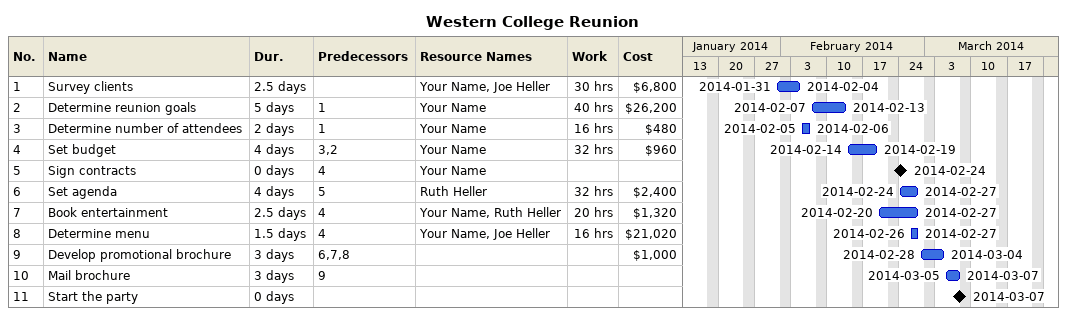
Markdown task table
Western College Reunion

| ID | Task | Duration | Start | Finish | Predecessors | Resources | Work (h) | Cost ($) |
|---|---|---|---|---|---|---|---|---|
| 1 | Survey clients | 2.5d | 2014-01-31 | 2014-02-04 |  | Your Name, Joe Heller | 30 | 6800 |
| 2 | Determine reunion goals | 5d | 2014-02-07 | 2014-02-13 | 1 | Your Name | 40 | 26200 |
| 3 | Determine number of attendees | 2d | 2014-02-05 | 2014-02-06 | 1 | Your Name | 16 | 480 |
| 4 | Set budget | 4d | 2014-02-14 | 2014-02-19 | 3, 2 | Your Name | 32 | 960 |
| 5 | Sign contracts | 0d | 2014-02-24 | 2014-02-24 | 4 | Your Name |  |  |
| 6 | Set agenda | 4d | 2014-02-24 | 2014-02-27 | 5 | Ruth Heller | 32 | 2400 |
| 7 | Book entertainment | 2.5d | 2014-02-20 | 2014-02-27 | 4 | Your Name, Ruth Heller | 20 | 1320 |
| 8 | Determine menu | 1.5d | 2014-02-26 | 2014-02-27 | 4 | Your Name, Joe Heller | 16 | 21020 |
| 9 | Develop promotional brochure | 3d | 2014-02-28 | 2014-03-04 | 6, 7, 8 |  |  | 1000 |
| 10 | Mail brochure | 3d | 2014-03-05 | 2014-03-07 | 9 |  |  |  |
| 11 | Start the party | 0d | 2014-03-07 | 2014-03-07 |  |  |  |  |
